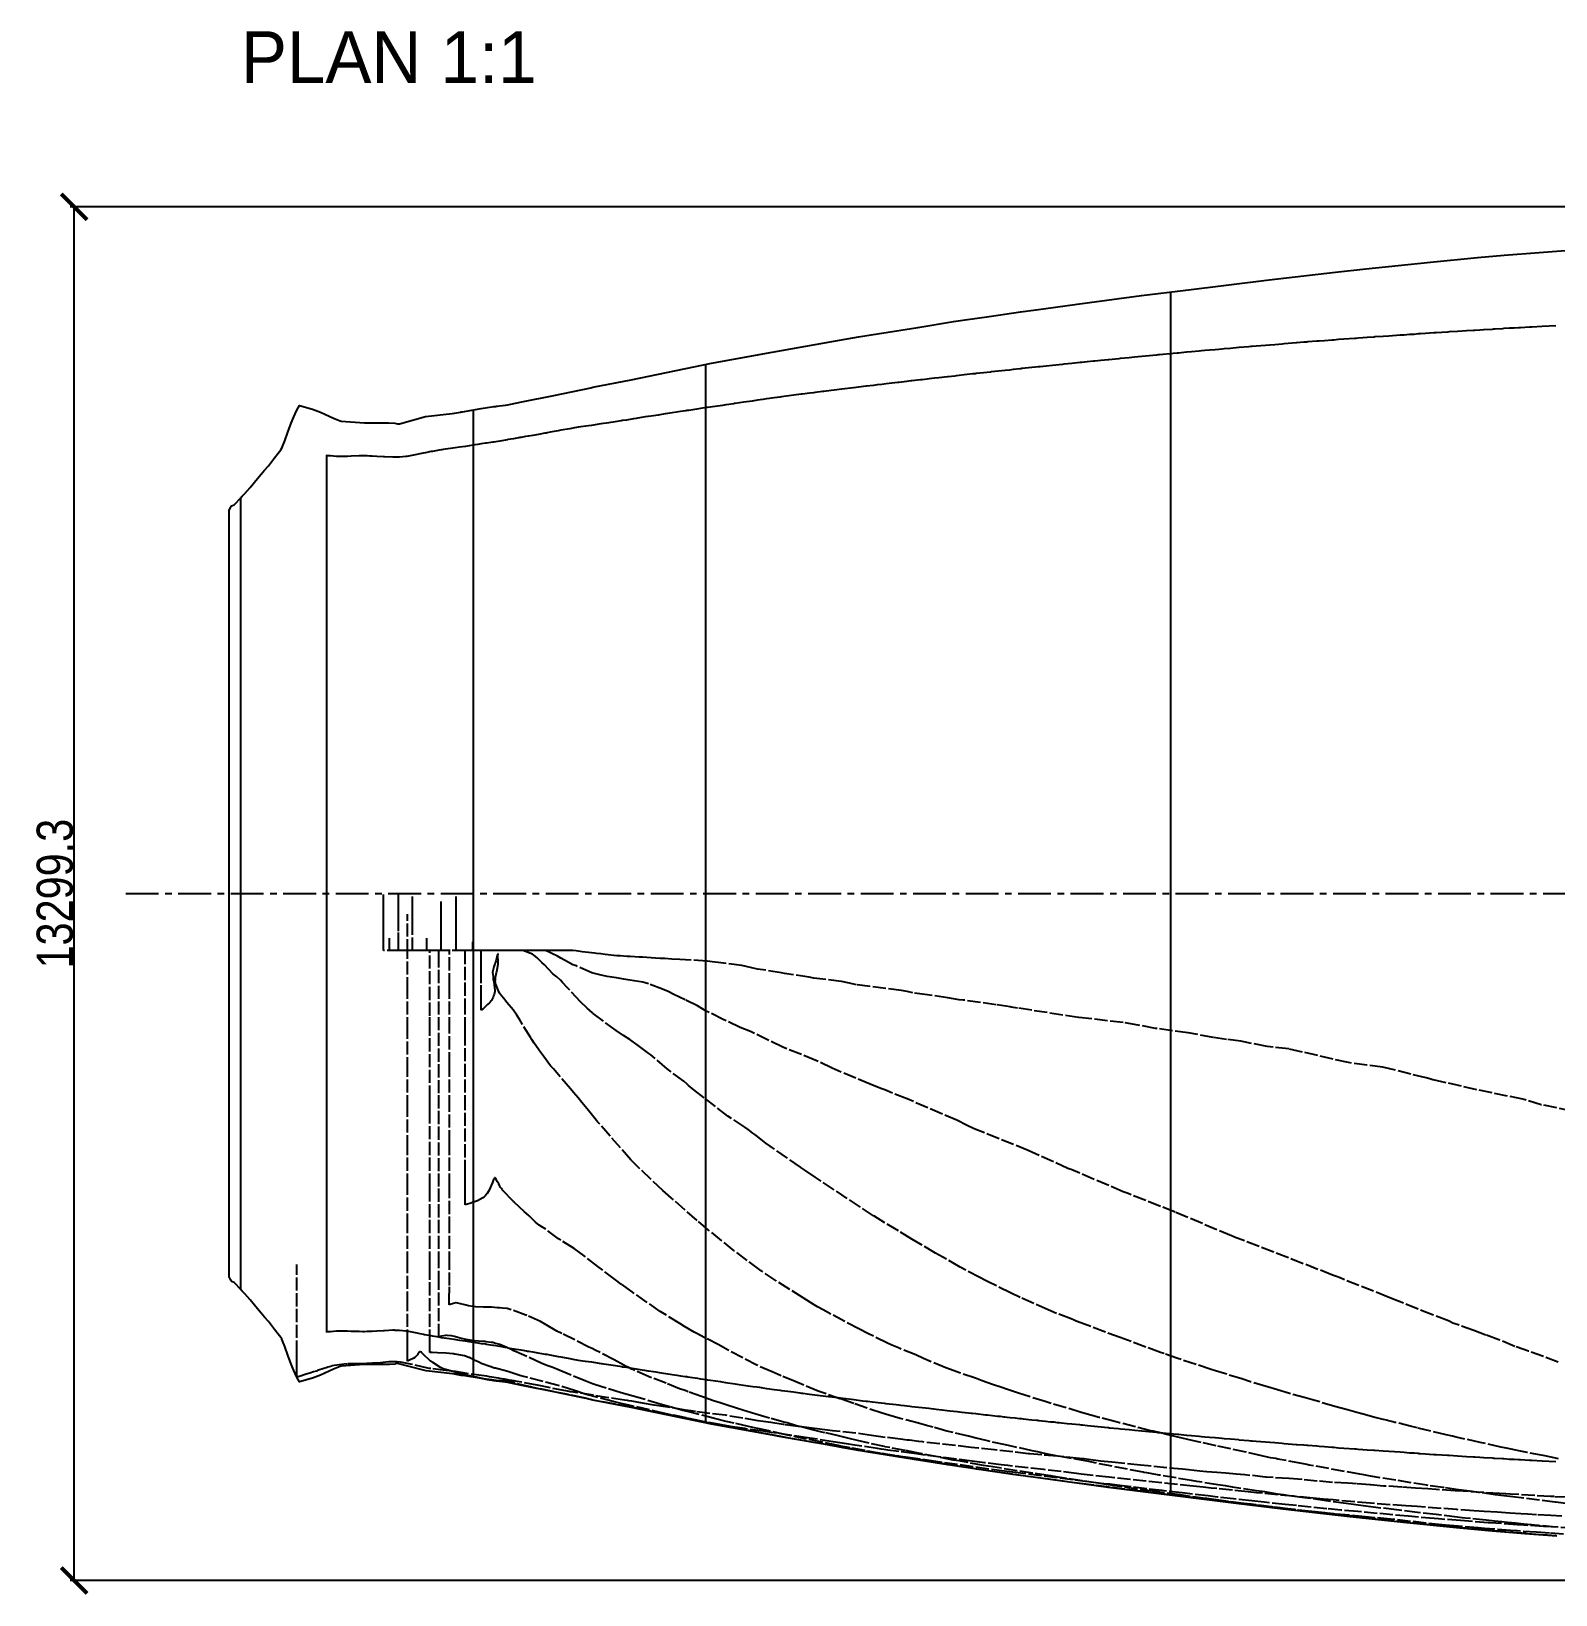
# Model space of a CAD drawing. Header units: millimetres. Extents: x -20 to 697, y -482 to 154.
# Drawn here: x -20.3 to 127.2, y -327.9 to -176.5 of the extents above; entities that cross this region are included whole.
import ezdxf

# ---------------------------------------------------------------- set-up
doc = ezdxf.new("R2010")
doc.units = ezdxf.units.MM
doc.linetypes.add('CENTER', pattern=[5.08, 3.175, -0.635, 0.635, -0.635])
doc.linetypes.add('DASHED', pattern=[1.524, 1.27, -0.254])
for name, color, linetype in [('CENTER', 1, 'CENTER'), ('DIM', 2, 'CONTINUOUS'), ('INNER', 8, 'CONTINUOUS'), ('OUTLINE', 7, 'CONTINUOUS'), ('STATIONS', 3, 'CONTINUOUS'), ('TEXT', 2, 'CONTINUOUS'), ('WATERLINES', 5, 'DASHED')]:
    doc.layers.add(name, color=color, linetype=linetype)
doc.styles.add('OpenSansCondensed-Light', font='OpenSansCondensed-Light.ttf')
doc.dimstyles.new('EZDXF', dxfattribs={"dimtxt": 3.5, "dimasz": 2.5, "dimexe": 0.375, "dimexo": 1, "dimgap": 0.1, "dimtad": 1, "dimdec": 1, "dimlfac": 100, "dimzin": 12, "dimdsep": 46, "dimtxsty": 'OpenSansCondensed-Light', "dimblk": 'ARCHTICK', "dimcen": 2.5, "dimazin": 3, "dimtfac": 0.5, "dimtmove": 2, "dimatfit": 3})

# ---------------------------------------------------------------- blocks, each defined once
blk = doc.blocks.new('_ARCHTICK')
at = {"color": 0, "linetype": 'BYBLOCK', "const_width": 0.15}
blk.add_lwpolyline([(-0.5, -0.5), (0.5, 0.5)], dxfattribs=at)

msp = doc.modelspace()

# ---------------------------------------------------------------- linework, layer by layer
at = {"layer": 'CENTER'}
msp.add_lwpolyline([(-11.1369, -260), (464.7213, -260)], dxfattribs=at)
at = {"layer": 'INNER'}
msp.add_lwpolyline([(127.2515, -205.0134), (125.9409, -205.0828), (125.9397, -205.0829), (125.9388, -205.0829), (124.9471, -205.1424), (124.7013, -205.1583), (123.8241, -205.2041), (123.7565, -205.2081), (123.6549, -205.2131), (123.2205, -205.2366), (123.0348, -205.2478), (122.7749, -205.2624), (122.2184, -205.2958), (122.0971, -205.3023), (121.3406, -205.3475), (121.2182, -205.3554), (121.0933, -205.3629), (120.2953, -205.4095), (120.2488, -205.4122), (119.8908, -205.4336), (119.4125, -205.4632), (119.294, -205.4706), (118.5994, -205.5185), (117.751, -205.566), (117.7289, -205.5674), (116.9321, -205.6177), (116.8197, -205.6248), (116.8138, -205.6252), (116.7649, -205.6284), (115.6669, -205.7), (115.563, -205.7068), (115.4576, -205.7133), (115.0366, -205.7452), (114.6481, -205.771), (114.144, -205.8001), (113.9903, -205.8104), (113.9489, -205.8132), (113.5383, -205.8468), (113.0941, -205.8756), (112.5725, -205.9116), (112.1951, -205.9407), (111.0926, -206.0121), (110.5458, -206.0494), (109.7272, -206.1038), (109.6823, -206.107), (109.6461, -206.1096), (108.9948, -206.1602), (108.5674, -206.1917), (108.121, -206.2202), (107.941, -206.2338), (107.8004, -206.2442), (106.7287, -206.3255), (106.2368, -206.3587), (106.2297, -206.3592), (106.2239, -206.3596), (105.7842, -206.3952), (105.5992, -206.4096), (104.865, -206.4659), (104.3582, -206.5022), (104.1125, -206.5212), (103.243, -206.5883), (103.1632, -206.5943), (102.864, -206.6195), (102.2025, -206.6702), (102.1292, -206.6763), (100.9659, -206.7702), (100.7779, -206.7854), (100.066, -206.8479), (99.5742, -206.8839), (99.1554, -206.9198), (98.2687, -206.9936), (97.8651, -207.0257), (97.742, -207.0368), (97.5618, -207.0509), (96.6001, -207.1323), (96.591, -207.1331), (96.5692, -207.1349), (95.7601, -207.2085), (95.1499, -207.2582), (94.9431, -207.2771), (94.6481, -207.3025), (94.2771, -207.3367), (93.7311, -207.3835), (93.3011, -207.4235), (92.9497, -207.453), (92.745, -207.4718), (92.0013, -207.5413), (91.5302, -207.5808), (91.5246, -207.5813), (90.7331, -207.6547), (90.6128, -207.666), (90.2235, -207.7082), (88.9051, -207.825), (88.755, -207.8402), (88.6248, -207.8519), (87.8925, -207.9259), (86.4769, -208.0585), (85.9628, -208.1099), (85.0999, -208.1926), (84.96, -208.2057), (84.0015, -208.2998), (83.9666, -208.3034), (83.9422, -208.3058), (83.2368, -208.3803), (82.6542, -208.4351), (82.5798, -208.4432), (82.5199, -208.4486), (81.916, -208.5137), (81.3945, -208.5628), (81.3164, -208.5718), (81.2218, -208.5808), (80.4194, -208.6683), (79.6397, -208.7431), (79.514, -208.756), (78.544, -208.8566), (78.5391, -208.8572), (78.534, -208.8577), (77.9191, -208.9257), (77.3647, -208.9818), (77.1448, -209.0056), (76.9045, -209.0296), (76.5614, -209.0672), (75.583, -209.17), (75.5117, -209.1779), (75.4255, -209.187), (74.7243, -209.2661), (74.3893, -209.3028), (73.9741, -209.3468), (73.6474, -209.382), (72.6066, -209.4915), (72.5718, -209.4954), (72.54, -209.4989), (71.8746, -209.5751), (71.1742, -209.6492), (71.0998, -209.6573), (70.8426, -209.6852), (70.2771, -209.7486), (70.0049, -209.7787), (69.5076, -209.8359), (69.2352, -209.8641), (69.082, -209.8817), (68.436, -209.9536), (68.371, -209.9613), (67.5429, -210.0576), (67.1286, -210.105), (66.6154, -210.1613), (66.4264, -210.182), (65.9224, -210.2386), (65.7853, -210.255), (64.9204, -210.3535), (64.8867, -210.3577), (64.8409, -210.3627), (64.4545, -210.4091), (63.687, -210.4962), (63.6391, -210.5021), (63.5826, -210.5085), (63.0051, -210.5782), (62.4458, -210.645), (62.0398, -210.6945), (61.5837, -210.7446), (61.2163, -210.7895), (60.5452, -210.866), (60.503, -210.8712), (59.2884, -211.021), (58.1499, -211.1576), (57.4079, -211.2525), (57.123, -211.284), (56.425, -211.37), (56.2826, -211.3888), (55.5853, -211.4763), (55.4025, -211.4997), (55.0662, -211.5445), (54.3138, -211.6397), (54.2646, -211.6462), (54.2122, -211.6529), (53.4971, -211.7496), (52.5335, -211.8767), (52.3205, -211.906), (52.1731, -211.9262), (51.359, -212.0386), (51.1584, -212.0675), (50.8725, -212.1062), (50.5116, -212.1586), (49.9904, -212.2306), (49.4831, -212.3044), (48.6828, -212.4199), (47.8295, -212.5421), (47.7493, -212.5541), (47.694, -212.5621), (47.2277, -212.6328), (46.9276, -212.6768), (46.6142, -212.7213), (46.3699, -212.7581), (45.1724, -212.9351), (45.1444, -212.9393), (45.1091, -212.9447), (44.4801, -213.0401), (44.1415, -213.0917), (43.3598, -213.206), (43.2155, -213.2276), (43.1628, -213.2353), (43.0736, -213.2481), (42.5447, -213.3285), (42.1582, -213.3877), (41.7463, -213.4507), (41.0862, -213.5482), (41.0544, -213.5528), (40.3902, -213.6571), (39.925, -213.7273), (39.4339, -213.8026), (39.3885, -213.81), (39.1393, -213.8483), (38.4248, -213.9612), (38.25, -213.9901), (38.0087, -214.0294), (37.3077, -214.1416), (36.9569, -214.1945), (36.91, -214.202), (36.7998, -214.2193), (36.237, -214.3087), (36.0376, -214.3402), (35.3793, -214.4398), (35.0928, -214.4854), (34.8388, -214.5241), (33.9371, -214.6576), (33.6352, -214.7036), (32.6495, -214.8429), (32.4782, -214.8689), (32.275, -214.9054), (31.8224, -214.9853), (30.9587, -215.1397), (30.6946, -215.1922), (29.9317, -215.3346), (29.6268, -215.3932), (29.5387, -215.4088), (29.4306, -215.4273), (28.8047, -215.5382), (28.2544, -215.6314), (27.837, -215.701), (27.7987, -215.7073), (27.5472, -215.7512), (27.1096, -215.8242), (27.0277, -215.8382), (27.0028, -215.8425), (26.9137, -215.8574), (26.8548, -215.8671), (26.3729, -215.9514), (25.8545, -216.0395), (25.8318, -216.0436), (25.8176, -216.046), (25.055, -216.179), (24.471, -216.2732), (24.391, -216.2867), (24.1958, -216.3163), (23.7701, -216.3828), (23.6644, -216.3985), (23.2572, -216.4594), (22.9279, -216.509), (22.6437, -216.5525), (22.4965, -216.5758), (22.0955, -216.6365), (21.7225, -216.6959), (21.1542, -216.7806), (20.7394, -216.843), (19.5703, -217.0109), (19.4574, -217.0279), (19.3765, -217.0405), (19.1659, -217.0733), (19.024, -217.0966), (18.5564, -217.1757), (18.3985, -217.2048), (17.858, -217.3116), (17.821, -217.3189), (17.6571, -217.3515), (17.3309, -217.425), (17.028, -217.487), (16.0457, -217.6621), (15.9957, -217.6727), (15.9605, -217.6777), (15.3518, -217.7386), (14.9117, -217.7495), (14.8207, -217.7527), (14.6927, -217.7532), (13.9077, -217.7144), (13.8498, -217.7135), (13.7918, -217.7099), (13.1679, -217.6652), (12.7179, -217.6344), (12.6782, -217.6304), (12.4939, -217.6266), (12.2163, -217.6239), (11.9623, -217.6224), (11.8042, -217.6167), (11.4603, -217.6233), (10.6736, -217.6554), (10.3292, -217.6734), (10.0682, -217.6855), (9.7108, -217.6838), (9.5909, -217.6792), (9.2687, -217.6737), (8.6814, -217.6142), (8.4622, -217.5978), (8.4622, -217.5978), (8.2865, -217.5793), (8.2861, -217.5863), (8.2853, -217.9022), (8.2853, -301.7334), (8.2853, -302.0978), (8.2861, -302.4137), (8.2865, -302.4207), (8.4621, -302.4022), (8.6808, -302.3858), (9.2683, -302.3263), (9.5897, -302.3208), (9.7098, -302.3162), (10.0668, -302.3145), (10.3283, -302.3266), (10.6726, -302.3446), (11.4582, -302.3766), (11.8034, -302.3833), (11.9618, -302.3776), (12.2164, -302.3761), (12.4934, -302.3734), (12.6774, -302.3696), (12.7177, -302.3655), (13.1731, -302.3345), (13.7919, -302.2901), (13.8496, -302.2865), (13.9071, -302.2856), (14.6925, -302.2468), (14.8204, -302.2473), (14.9114, -302.2505), (15.3505, -302.2613), (15.9539, -302.3215), (15.9927, -302.327), (16.0485, -302.3387), (17.0167, -302.5107), (17.315, -302.5715), (17.6606, -302.6492), (17.7826, -302.6734), (17.809, -302.6786), (18.3757, -302.791), (18.5239, -302.8185), (18.9597, -302.8927), (19.1278, -302.9206), (19.3814, -302.9604), (19.4, -302.9633), (20.2034, -303.0741), (20.6153, -303.14), (21.1674, -303.2213), (21.7019, -303.301), (22.056, -303.3574), (22.4828, -303.422), (22.9348, -303.4921), (23.2443, -303.5387), (23.6683, -303.6021), (23.767, -303.6168), (24.1423, -303.6754), (24.3847, -303.7121), (24.488, -303.7295), (25.0475, -303.8194), (25.5605, -303.9078), (25.821, -303.9546), (25.8325, -303.9565), (25.8506, -303.9598), (26.639, -304.0912), (26.9074, -304.1404), (27.0991, -304.1733), (27.6436, -304.266), (27.7364, -304.2815), (27.8513, -304.3017), (28.2547, -304.3685), (28.753, -304.4528), (29.4546, -304.5769), (29.5359, -304.5908), (29.6069, -304.6033), (29.8843, -304.6566), (30.704, -304.8098), (30.9521, -304.8591), (31.8292, -305.016), (32.291, -305.0975), (32.4828, -305.132), (32.6313, -305.1568), (33.3104, -305.2571), (33.3317, -305.26), (33.3567, -305.2637), (33.9364, -305.3423), (34.8596, -305.4791), (35.0851, -305.5135), (35.3386, -305.554), (36.0373, -305.6597), (36.2475, -305.693), (36.8672, -305.7915), (36.9249, -305.8006), (36.9488, -305.8044), (37.3132, -305.8593), (38.0339, -305.9747), (38.2498, -306.0099), (38.4043, -306.0356), (39.0569, -306.1387), (39.398, -306.1913), (39.4596, -306.2012), (39.9248, -306.2727), (40.1525, -306.3043), (40.486, -306.3543), (41.1324, -306.4504), (41.742, -306.5486), (42.1754, -306.6149), (42.5321, -306.6696), (43.0068, -306.7419), (43.1544, -306.7633), (43.243, -306.7761), (43.4927, -306.8136), (44.1857, -306.9151), (44.4837, -306.9605), (45.0761, -307.0506), (45.1669, -307.0638), (45.4372, -307.1041), (46.4018, -307.247), (46.5482, -307.269), (46.9096, -307.3205), (47.8482, -307.4577), (48.2301, -307.512), (48.6452, -307.5748), (49.5469, -307.7051), (49.9428, -307.7628), (50.1944, -307.7961), (50.4988, -307.8389), (50.9156, -307.8999), (51.1612, -307.9331), (51.3516, -307.9606), (52.154, -308.071), (52.3319, -308.0954), (52.6288, -308.1361), (53.4904, -308.2496), (54.0977, -308.3317), (54.2684, -308.354), (54.3793, -308.3687), (55.0435, -308.4526), (55.2954, -308.4861), (55.54, -308.5163), (56.8784, -308.6801), (57.4697, -308.7469), (57.7878, -308.7933), (58.48, -308.8846), (58.5554, -308.8942), (59.0909, -308.9574), (59.3166, -308.9817), (60.2026, -309.0915), (60.4911, -309.1256), (60.63, -309.1432), (61.136, -309.2004), (61.6647, -309.2645), (62.2537, -309.3356), (62.4291, -309.3558), (63.4308, -309.4719), (63.6684, -309.5002), (63.8632, -309.5238), (64.2095, -309.562), (64.7269, -309.6234), (64.9173, -309.6446), (65.2701, -309.6781), (66.5712, -309.8268), (67.303, -309.9123), (67.8304, -309.9784), (67.8711, -309.983), (68.3427, -310.0341), (68.5962, -310.0631), (68.9584, -310.1008), (69.3357, -310.1419), (69.772, -310.1937), (70.0883, -310.2294), (70.4301, -310.2688), (70.66, -310.2932), (70.7703, -310.3063), (71.1252, -310.3444), (72.0742, -310.4497), (72.159, -310.4588), (72.2641, -310.4708), (73.2281, -310.5759), (73.2884, -310.5825), (73.4739, -310.603), (73.83, -310.6406), (73.9283, -310.6518), (74.1636, -310.6757), (74.4477, -310.7069), (74.9253, -310.7578), (75.3542, -310.8049), (75.5485, -310.8254), (75.7098, -310.8431), (76.5565, -310.9319), (76.9965, -310.9803), (77.1191, -310.9925), (77.2315, -311.0047), (77.8842, -311.0704), (78.368, -311.1234), (78.6679, -311.155), (78.9921, -311.1898), (79.1944, -311.2091), (79.4231, -311.2344), (79.9508, -311.2873), (80.4079, -311.3301), (81.1605, -311.4124), (81.3151, -311.4272), (81.4423, -311.4418), (81.9204, -311.4865), (82.5867, -311.5586), (82.5925, -311.5591), (82.5996, -311.5599), (83.2404, -311.6198), (83.9066, -311.6904), (83.9692, -311.6964), (84.0584, -311.7057), (84.9459, -311.7927), (85.1128, -311.8084), (85.9517, -311.8888), (86.5051, -311.944), (87.8839, -312.0732), (88.6072, -312.1463), (88.7516, -312.1594), (88.9151, -312.1759), (90.2235, -312.2918), (90.6128, -312.334), (90.7331, -312.3453), (91.5246, -312.4187), (91.5302, -312.4192), (92.0013, -312.4587), (92.745, -312.5282), (92.9497, -312.547), (93.3011, -312.5765), (93.7311, -312.6165), (94.2771, -312.6633), (94.6481, -312.6975), (94.9431, -312.7229), (95.1499, -312.7418), (95.7601, -312.7915), (96.5692, -312.8651), (96.591, -312.8669), (96.6001, -312.8677), (97.5618, -312.9491), (97.742, -312.9632), (97.8651, -312.9743), (98.2687, -313.0064), (99.1554, -313.0802), (99.5742, -313.1161), (100.066, -313.1521), (100.7779, -313.2146), (100.9659, -313.2298), (102.1292, -313.3237), (102.2025, -313.3298), (102.864, -313.3805), (103.1632, -313.4057), (103.243, -313.4117), (104.1125, -313.4788), (104.3582, -313.4978), (104.865, -313.5341), (105.5992, -313.5904), (105.7842, -313.6048), (106.2239, -313.6404), (106.2297, -313.6408), (106.2368, -313.6413), (106.7287, -313.6745), (107.8004, -313.7558), (107.941, -313.7662), (108.121, -313.7798), (108.5674, -313.8083), (108.9948, -313.8398), (109.6461, -313.8904), (109.6823, -313.893), (109.7272, -313.8962), (110.5458, -313.9506), (111.0926, -313.9879), (112.1951, -314.0593), (112.5725, -314.0884), (113.0941, -314.1244), (113.5383, -314.1532), (113.9489, -314.1868), (113.9903, -314.1896), (114.144, -314.1999), (114.6481, -314.229), (115.0366, -314.2548), (115.4576, -314.2867), (115.563, -314.2932), (115.6669, -314.3), (116.7649, -314.3716), (116.8138, -314.3748), (116.8197, -314.3752), (116.9321, -314.3823), (117.7289, -314.4326), (117.751, -314.434), (118.5994, -314.4815), (119.294, -314.5294), (119.4125, -314.5368), (119.8908, -314.5664), (120.2488, -314.5878), (120.2953, -314.5905), (121.0933, -314.6371), (121.2182, -314.6446), (121.3406, -314.6525), (122.0971, -314.6977), (122.2184, -314.7042), (122.7749, -314.7376), (123.0348, -314.7522), (123.2205, -314.7634), (123.6549, -314.7869), (123.7565, -314.7919), (123.8241, -314.7959), (124.7013, -314.8417), (124.9471, -314.8576), (125.9388, -314.9171), (125.9397, -314.9171), (125.9409, -314.9172), (127.2515, -314.9866)], dxfattribs=at)
at = {"layer": 'OUTLINE'}
msp.add_lwpolyline([(127.352, -322.2053), (124.262, -321.9692), (120.7401, -321.6769), (117.9574, -321.4277), (112.5166, -320.8946), (107.0243, -320.3138), (107.0242, -320.3138), (100.8239, -319.5901), (96.3233, -319.0491), (92.1952, -318.5352), (92.1952, -318.5352), (89.0998, -318.1534), (83.9478, -317.4813), (80.6638, -317.0347), (80.6638, -317.0346), (76.1846, -316.4339), (74.692, -316.2242), (69.524, -315.4764), (68.4328, -315.3093), (68.4327, -315.3093), (65.17, -314.7703), (65.1699, -314.7703), (60.7472, -314.0768), (60.7471, -314.0768), (59.7798, -313.9145), (58.2906, -313.6517), (56.9637, -313.4107), (56.9636, -313.4107), (53.4015, -312.7827), (52.1086, -312.5523), (52.1085, -312.5523), (51.454, -312.4364), (49.4712, -312.0844), (45.5306, -311.3503), (45.5305, -311.3503), (37.7833, -309.7495), (37.7832, -309.7495), (34.0681, -309.0265), (34.0679, -309.0264), (33.8575, -308.9755), (33.8572, -308.9754), (30.3024, -308.2304), (30.3023, -308.2304), (27.1761, -307.6207), (27.1759, -307.6207), (26.114, -307.3813), (26.1136, -307.3812), (25.9539, -307.3521), (25.9538, -307.3521), (25.8503, -307.3347), (25.8502, -307.3347), (25.6119, -307.2986), (25.6117, -307.2986), (25.3202, -307.2598), (25.3201, -307.2598), (25.037, -307.2252), (25.0369, -307.2252), (24.8232, -307.1997), (24.7163, -307.1868), (24.6629, -307.1803), (24.6274, -307.176), (24.5853, -307.1708), (24.5369, -307.1647), (24.4644, -307.1554), (24.4643, -307.1554), (23.8551, -307.0648), (23.855, -307.0648), (23.2507, -306.9577), (23.2506, -306.9577), (21.4712, -306.6594), (21.4709, -306.6594), (21.3349, -306.6409), (21.3348, -306.6409), (20.6773, -306.5346), (20.6769, -306.5345), (20.4743, -306.4808), (20.4736, -306.4807), (20.4728, -306.4806), (17.9167, -306.2075), (17.9165, -306.2075), (17.9163, -306.2075), (16.149, -305.7354), (16.1488, -305.7354), (15.1693, -305.5031), (15.1683, -305.5029), (15.1673, -305.5029), (15.1663, -305.5029), (15.1653, -305.503), (14.9631, -305.5395), (14.9626, -305.5396), (14.378, -305.5897), (14.3776, -305.5897), (13.6375, -305.5951), (13.6375, -305.5951), (13.1909, -305.5934), (13.1908, -305.5934), (12.7261, -305.5988), (12.7259, -305.5988), (11.9432, -305.5849), (11.9423, -305.585), (9.705, -305.7542), (9.704, -305.7543), (9.703, -305.7545), (9.622, -305.7777), (9.6211, -305.778), (8.9707, -306.0318), (8.97, -306.0321), (7.7184, -306.6216), (7.7181, -306.6218), (6.9271, -306.9192), (6.9266, -306.9194), (5.6798, -307.2541), (5.6796, -307.2541), (5.6794, -307.2539), (5.5418, -307.0318), (5.5417, -307.0315), (5.3916, -306.7514), (5.3915, -306.7511), (5.1152, -306.1648), (5.1151, -306.1646), (4.8612, -305.541), (4.8611, -305.5408), (4.5572, -304.6834), (4.2608, -303.8364), (4.2606, -303.8359), (4.0405, -303.2969), (4.0401, -303.2961), (3.9493, -303.1194), (3.949, -303.1188), (3.8597, -302.9709), (3.8592, -302.9702), (3.6242, -302.6463), (3.6238, -302.6458), (3.2603, -302.2033), (3.2601, -302.2031), (2.9672, -301.8039), (2.9671, -301.8038), (2.6705, -301.4107), (2.6701, -301.4101), (2.3008, -300.9899), (2.3008, -300.9898), (1.9585, -300.6097), (1.9584, -300.6096), (1.6146, -300.2023), (1.6145, -300.2022), (0.9068, -299.3182), (0.9065, -299.3178), (0.6512, -299.0279), (0.6509, -299.0276), (0.3685, -298.7363), (0.3685, -298.7362), (0.1379, -298.5), (0.1378, -298.4999), (-0.0719, -298.2685), (-0.5457, -297.7413), (-0.5462, -297.7407), (-0.637, -297.6539), (-0.6376, -297.6533), (-0.6384, -297.6527), (-0.6391, -297.6523), (-0.64, -297.6519), (-0.6408, -297.6516), (-0.8212, -297.5935), (-0.8214, -297.5934), (-0.8216, -297.5932), (-0.905, -297.5335), (-0.9053, -297.5333), (-0.9054, -297.5331), (-0.9859, -297.4197), (-0.986, -297.4195), (-0.9861, -297.4193), (-1.1368, -297.116), (-1.1369, -297.1158), (-1.1369, -297.1158), (-1.1369, -297.1156), (-1.1369, -222.8844), (-1.1369, -222.8842), (-1.1368, -222.884), (-0.9861, -222.5807), (-0.986, -222.5805), (-0.9859, -222.5803), (-0.9054, -222.4669), (-0.9053, -222.4667), (-0.905, -222.4665), (-0.8216, -222.4068), (-0.8214, -222.4066), (-0.8212, -222.4065), (-0.6408, -222.3484), (-0.64, -222.3481), (-0.6391, -222.3477), (-0.6384, -222.3473), (-0.6376, -222.3467), (-0.637, -222.3461), (-0.5462, -222.2593), (-0.5457, -222.2587), (-0.0719, -221.7316), (0.1378, -221.5001), (0.1379, -221.5), (0.3685, -221.2638), (0.3685, -221.2637), (0.6509, -220.9724), (0.6512, -220.9721), (0.9066, -220.6821), (0.9069, -220.6818), (1.6145, -219.7978), (1.6146, -219.7977), (1.9584, -219.3904), (1.9585, -219.3903), (2.3008, -219.0102), (2.3008, -219.0101), (2.6701, -218.5898), (2.6706, -218.5893), (2.9672, -218.1962), (2.9673, -218.196), (3.2602, -217.7968), (3.2603, -217.7966), (3.6238, -217.3542), (3.6242, -217.3537), (3.8592, -217.0298), (3.8597, -217.0291), (3.949, -216.8812), (3.9493, -216.8806), (4.0401, -216.7039), (4.0405, -216.7031), (4.2606, -216.1641), (4.2608, -216.1636), (4.5572, -215.3167), (4.8611, -214.4592), (4.8612, -214.459), (5.1151, -213.8354), (5.1152, -213.8352), (5.3915, -213.2489), (5.3916, -213.2486), (5.5417, -212.9685), (5.5418, -212.9682), (5.6794, -212.7461), (5.6796, -212.7459), (5.6798, -212.7459), (6.9266, -213.0806), (6.9271, -213.0808), (7.7181, -213.3782), (7.7185, -213.3784), (8.9719, -213.9687), (8.9725, -213.969), (9.6222, -214.2224), (9.6231, -214.2227), (9.6954, -214.2435), (9.6964, -214.2437), (9.6974, -214.2438), (11.9482, -214.4148), (11.9492, -214.4148), (12.6285, -214.3997), (12.6287, -214.3997), (13.0954, -214.4061), (13.0956, -214.4061), (13.5449, -214.4057), (14.2985, -214.4075), (14.2988, -214.4075), (14.901, -214.4526), (14.9014, -214.4526), (15.1732, -214.4989), (15.1739, -214.499), (15.1747, -214.4991), (15.3607, -214.5023), (15.3617, -214.5023), (15.3627, -214.5022), (15.3636, -214.502), (17.8582, -213.8009), (17.8584, -213.8008), (17.8586, -213.8008), (20.46, -213.5221), (20.4608, -213.522), (20.4616, -213.5219), (20.6602, -213.4688), (20.6606, -213.4687), (21.2508, -213.3709), (21.2509, -213.3708), (21.3232, -213.3605), (21.4591, -213.342), (21.4594, -213.342), (23.2506, -213.0423), (23.2507, -213.0423), (23.855, -212.9352), (23.8551, -212.9352), (24.4643, -212.8446), (24.4644, -212.8446), (24.5369, -212.8353), (24.5853, -212.8292), (24.6274, -212.824), (24.6629, -212.8197), (24.7163, -212.8132), (24.8232, -212.8003), (25.0369, -212.7748), (25.037, -212.7748), (25.3201, -212.7402), (25.3202, -212.7402), (25.6117, -212.7014), (25.6119, -212.7014), (25.8502, -212.6653), (25.8503, -212.6653), (25.9538, -212.6479), (25.9539, -212.6479), (26.1136, -212.6188), (26.114, -212.6187), (27.1759, -212.3793), (27.1761, -212.3793), (30.3022, -211.7696), (30.3024, -211.7696), (33.8573, -211.0245), (33.8576, -211.0245), (34.0679, -210.9736), (34.0681, -210.9735), (37.7832, -210.2505), (37.7833, -210.2505), (45.5304, -208.6497), (45.5306, -208.6497), (51.4234, -207.5873), (57.3952, -206.5212), (57.3952, -206.5212), (59.7819, -206.0835), (59.782, -206.0835), (61.0069, -205.8871), (65.517, -205.19), (65.5172, -205.19), (68.954, -204.6176), (68.9541, -204.6176), (70.1032, -204.4396), (72.4026, -204.1055), (75.4447, -203.6695), (76.966, -203.4591), (80.9271, -202.9341), (80.9272, -202.9341), (84.9911, -202.38), (87.1452, -202.102), (91.4611, -201.5588), (99.5213, -200.5594), (105.9193, -199.8168), (108.8654, -199.4931), (115.1337, -198.8437), (119.6904, -198.4168), (122.2615, -198.1953), (129.0367, -197.6721)], dxfattribs=at)
at = {"layer": 'STATIONS'}
for points in [[(90, -318.2644), (90, -201.7427)], [(45, -311.2407), (45, -208.7593)], [(22.5, -306.8319), (22.5, -213.1679)], [(0, -298.3478), (0, -221.6522)]]:
    msp.add_lwpolyline(points, dxfattribs=at)
at = {"layer": 'WATERLINES'}
for points in [[(129.02, -321.4223), (126.8199, -321.3117), (126.073, -321.265), (123.7834, -321.1183), (123.5324, -321.1018), (120.9116, -320.9228), (120.7077, -320.9087), (118.0351, -320.7073), (115.917, -320.5441), (115.4895, -320.5087), (113.0009, -320.2775), (108.0799, -319.8259), (106.4949, -319.6993), (105.1023, -319.5589), (102.1432, -319.2546), (101.0564, -319.1408), (99.0226, -318.921), (97.8418, -318.791), (96.0776, -318.5956), (94.5171, -318.4193), (93.6082, -318.3153), (91.3522, -318.0542), (91.1017, -318.0209), (89.1735, -317.7978), (85.2766, -317.3208), (84.0925, -317.1825), (83.5248, -317.1272), (74.6826, -316.0251), (73.8907, -315.9271), (67.25, -314.9768), (64.5741, -314.5935), (63.3221, -314.4222), (60.036, -313.8938), (58.3982, -313.6277), (57.0714, -313.4196), (56.6314, -313.3492), (55.2517, -313.1089), (53.378, -312.7746), (52.2586, -312.57), (51.7275, -312.4753), (50.841, -312.2986), (49.14, -311.9883), (46.313, -311.4495), (44.5908, -311.0899), (41.0418, -310.3221), (37.5478, -309.5274), (36.8144, -309.3536), (36.4313, -309.2654), (36.0384, -309.1622), (33.4025, -308.4994), (32.2767, -308.1058), (30.7136, -307.6218), (27.6405, -306.8202), (27.2216, -306.7188), (27.0006, -306.6632), (25.8293, -306.2714), (24.6426, -305.9491), (24.5553, -305.9321), (24.3403, -305.8638), (24.217, -305.8262), (24.2119, -305.824), (24.2043, -305.8206), (23.267, -305.4886), (23.2296, -305.4726), (23.162, -305.4421), (23.0305, -305.376), (22.6668, -305.2055), (22.5679, -305.1495), (22.411, -305.0647), (22.0968, -304.9154), (22.0763, -304.9075), (21.6461, -304.7639), (20.7301, -304.5904), (20.6269, -304.5715), (20.6098, -304.5699), (20.5035, -304.56), (19.8533, -304.4982), (19.0202, -304.447), (18.499, -304.4172), (18.2938, -304.4133), (18.2935, -303.8231), (18.2894, -303.4738), (18.2894, -296.8558), (18.2894, -295.9131), (18.2894, -289.2952), (18.2894, -288.3525), (18.2894, -281.7345), (18.2894, -280.7918), (18.2894, -279.8491), (18.2894, -273.2312), (18.2921, -271.8209), (18.2872, -265.5), (18.0464, -265.5), (17.9254, -265.5), (17.7974, -265.5), (17.6709, -265.5), (17.5128, -265.5), (17.3123, -265.5), (17.0796, -265.5), (16.7647, -265.5), (16.2693, -265.5), (15.4131, -265.5), (13.7901, -265.5), (13.7896, -265.466), (13.7896, -265.3981), (13.8141, -264.8774), (13.8141, -264.6456), (13.8141, -264.4623), (13.8141, -264.2305), (13.8141, -264.0472), (13.8141, -263.8154), (13.8141, -263.6321), (13.8141, -263.4003), (13.8141, -263.217), (13.8141, -262.9852), (13.8141, -262.8019), (13.8141, -262.5701), (13.8141, -262.3868), (13.8141, -262.155), (13.8141, -261.9717), (13.8141, -261.7884), (13.8141, -261.5566), (13.8141, -261.3248), (13.8141, -261.1415), (13.8141, -260.9097), (13.8141, -260.7264), (13.8141, -260.4946), (13.8141, -260.3113), (13.8141, -260.0795)], [(127.2511, -322.1908), (124.5092, -321.9709), (124.3543, -321.9585), (124.1319, -321.9402), (123.9519, -321.925), (121.2463, -321.6904), (120.8524, -321.6562), (120.366, -321.6124), (118.5493, -321.4428), (118.1889, -321.4095), (117.5419, -321.3481), (114.6317, -321.0569), (111.3916, -320.7191), (109.4315, -320.4919), (103.6237, -319.8178), (101.9567, -319.6346), (101.3244, -319.5588), (99.7551, -319.3676), (97.7819, -319.1223), (97.0539, -319.0309), (94.8628, -318.7536), (93.9193, -318.6328), (93.4832, -318.5727), (93.393, -318.5603), (90.8984, -318.2168), (89.3438, -318.003), (89.1392, -317.974), (88.565, -317.892), (88.2877, -317.8558), (84.3426, -317.2976), (82.9201, -317.0802), (79.0916, -316.508), (78.3861, -316.3823), (78.1359, -316.333), (72.3493, -315.4406), (72.2723, -315.4269), (71.8689, -315.3586), (69.5073, -314.926), (68.9424, -314.838), (65.5863, -314.1739), (64.2929, -313.9171), (62.3132, -313.5473), (62.2831, -313.5415), (59.6637, -312.9383), (58.8565, -312.7547), (57.8461, -312.4963), (56.5002, -312.1942), (56.2382, -312.1269), (55.1755, -311.8795), (54.4784, -311.6786), (53.6814, -311.4831), (52.871, -311.2476), (52.5494, -311.1704), (51.1549, -310.7743), (50.6916, -310.6518), (49.7268, -310.3629), (48.6675, -310.0305), (47.8784, -309.7818), (47.1439, -309.5431), (46.3964, -309.2946), (45.7444, -309.0918), (44.5636, -308.6846), (43.2742, -308.222), (42.9934, -308.1139), (42.4609, -307.9324), (41.1499, -307.3915), (39.726, -306.8629), (39.5139, -306.7754), (37.9357, -306.0758), (37.8128, -306.0247), (37.6631, -305.9573), (37.2167, -305.7368), (37.0507, -305.6399), (36.1138, -305.1371), (34.2906, -304.2004), (33.988, -304.0376), (33.6687, -303.9031), (31.0652, -302.5868), (30.5887, -302.3728), (29.5423, -301.7497), (29.0083, -301.4355), (27.6666, -300.8338), (27.6145, -300.8099), (27.59, -300.8015), (26.0683, -300.2537), (25.7715, -300.1618), (25.3244, -300.1287), (25.0171, -300.0985), (24.9252, -300.0941), (24.8227, -300.0874), (24.2652, -300.0338), (23.4873, -300.0407), (22.7207, -299.9932), (22.4416, -299.9601), (22.0441, -299.9072), (21.8083, -299.8512), (21.6717, -299.8094), (21.1246, -299.6776), (20.9805, -299.6364), (20.8449, -299.6264), (20.8008, -299.6199), (20.3413, -299.7584), (20.2388, -299.7789), (20.1694, -299.8122), (20.17, -299.3328), (20.178, -297.9522), (20.1895, -295.9131), (20.1895, -292.5415), (20.1895, -288.3525), (20.1895, -284.1634), (20.1895, -280.7918), (20.1895, -276.6028), (20.1895, -273.2312), (20.1817, -268.9549), (20.1817, -265.5762), (20.1811, -265.5), (16.6379, -265.5), (15.261, -265.5), (15.2602, -265.3455), (15.2602, -265.2425), (15.2602, -265.1395), (15.2602, -265.0366), (15.2686, -263.6321), (15.2686, -263.4417), (15.2686, -263.217), (15.2686, -263.0266), (15.2686, -262.8019), (15.2686, -262.5772), (15.2686, -262.3868), (15.2686, -262.1621), (15.2686, -261.9717), (15.2686, -261.7813), (15.2686, -261.5566), (15.2686, -261.3662), (15.2686, -261.1415), (15.2686, -260.9168), (15.2686, -260.7264), (15.2686, -260.536), (15.2686, -260.3113), (15.2686, -260.121)], [(127.2628, -321.3405), (125.5632, -321.1825), (125.4681, -321.1721), (124.886, -321.118), (124.5223, -321.0824), (124.4276, -321.073), (123.3456, -320.9651), (122.575, -320.887), (122.045, -320.8326), (121.3325, -320.7592), (120.4989, -320.6722), (119.0089, -320.5137), (118.4902, -320.4584), (118.2033, -320.4273), (117.7163, -320.3552), (115.6803, -320.1021), (113.8582, -319.9119), (111.8482, -319.6696), (109.0902, -319.3274), (107.9171, -319.1749), (106.9644, -319.0449), (105.0382, -318.7905), (102.952, -318.4871), (100.9137, -318.2203), (100.3344, -318.1328), (99.0992, -317.9296), (98.2848, -317.8222), (95.9518, -317.4556), (95.2969, -317.3423), (94.5404, -317.2339), (92.5165, -316.9063), (92.0049, -316.8244), (88.8772, -316.293), (88.7096, -316.2657), (87.6739, -316.0894), (87.4328, -316.0461), (87.3792, -316.0349), (87.3052, -316.0213), (81.8983, -314.9628), (78.0645, -314.2711), (77.3849, -314.121), (77.1335, -314.051), (76.5822, -313.9343), (74.8279, -313.5626), (73.9855, -313.3791), (72.1181, -312.9581), (71.1623, -312.7349), (70.4033, -312.5183), (68.333, -312.0476), (66.9978, -311.6649), (66.3363, -311.4791), (65.5701, -311.2836), (63.8108, -310.8005), (62.6987, -310.4854), (62.0628, -310.3086), (59.3121, -309.3655), (58.0772, -308.9378), (55.8768, -308.1786), (53.6292, -307.2328), (52.2842, -306.6794), (51.4248, -306.3119), (49.9368, -305.6591), (47.1068, -304.1791), (46.2516, -303.6882), (44.1172, -302.6001), (43.8805, -302.4561), (42.9268, -301.9018), (42.4922, -301.6222), (40.6542, -300.4984), (40.5773, -300.4445), (37.8597, -298.5607), (36.8095, -297.8155), (36.2466, -297.3802), (34.5464, -296.1077), (33.2282, -295.0582), (32.2535, -294.3504), (30.7307, -293.4231), (29.5234, -292.4999), (28.9508, -292.1614), (28.9223, -292.1437), (28.8705, -292.0997), (28.5253, -291.8004), (28.4222, -291.7083), (27.888, -291.2049), (27.4206, -290.7604), (26.4727, -289.8776), (26.3804, -289.7947), (26.2593, -289.6852), (25.4412, -288.8349), (25.4142, -288.7907), (25.3553, -288.7331), (25.3304, -288.6886), (25.2739, -288.6305), (25.2332, -288.5468), (25.1393, -288.4429), (25.0533, -288.3366), (25.0212, -288.2565), (24.9576, -288.0804), (24.8325, -287.9045), (24.689, -287.626), (24.6228, -287.512), (24.578, -287.5089), (24.5434, -287.5178), (24.5055, -287.5636), (24.48, -287.6085), (24.453, -287.6607), (24.3395, -287.9557), (24.2141, -288.2657), (24.0131, -288.705), (23.8209, -289.0161), (23.6665, -289.2376), (23.5521, -289.3452), (23.4245, -289.4563), (22.8953, -289.7349), (22.5084, -289.8795), (22.1417, -289.9993), (21.7137, -290.1435), (21.7134, -289.7816), (21.7124, -288.8022), (21.7117, -288.2524), (21.7101, -287.0489), (21.7101, -285.5324), (21.7116, -280.7918), (21.7116, -274.2812), (21.7116, -273.2312), (21.7115, -271.4119), (21.7066, -265.5), (19.7748, -265.5), (16.6102, -265.5), (16.6118, -263.5879), (16.6118, -263.2403), (16.6118, -262.8926), (16.6118, -262.545), (16.6118, -262.1973), (16.6126, -261.5566), (16.6126, -261.5056), (16.6126, -261.1415), (16.6126, -261.0905), (16.6126, -260.7264), (16.6126, -260.3623), (16.6126, -260.3113), (16.6126, -260.2603)], [(127.4885, -305.3506), (124.6221, -304.2941), (123.2751, -303.8308), (121.7318, -303.1861), (120.4706, -302.7388), (119.3201, -302.3054), (117.3024, -301.5703), (116.8566, -301.3591), (115.3343, -300.7898), (111.92, -299.4227), (111.0379, -299.0648), (106.8143, -297.3898), (106.373, -297.1995), (106.0369, -297.0735), (105.6522, -296.9297), (96.1557, -293.2436), (96.1047, -293.2242), (96.0195, -293.193), (95.8695, -293.1331), (90.4078, -290.8359), (85.8729, -289.0405), (85.39, -288.8664), (80.3673, -286.7197), (80.2111, -286.6609), (80.0374, -286.5951), (76.1983, -284.8699), (70.9626, -282.7624), (70.272, -282.4525), (69.2869, -281.933), (64.4721, -279.878), (62.3164, -279.0028), (61.9347, -278.8696), (60.9149, -278.4618), (57.2367, -276.9126), (55.657, -276.1386), (52.4577, -274.8736), (49.3106, -273.3427), (48.3292, -272.9616), (46.6723, -272.1778), (45.0379, -271.3648), (44.19, -270.8757), (42.9981, -270.2805), (41.9113, -269.7784), (41.3358, -269.4618), (40.8041, -269.25), (39.4351, -268.726), (39.1357, -268.6306), (38.9024, -268.5839), (37.6504, -268.3725), (37.0737, -268.2729), (36.3355, -268.1454), (35.433, -268.018), (34.7487, -267.8727), (33.9737, -267.6642), (32.4704, -267.0016), (32.1258, -266.8792), (31.6035, -266.6092), (30.9764, -266.2524), (30.6364, -266.0612), (30.1021, -265.7819), (29.6908, -265.6086), (29.4571, -265.5), (24.8112, -265.5), (23.4933, -265.5), (20.8371, -265.5), (20.8301, -264.5426), (20.8301, -264.1597), (20.8301, -263.7767), (20.8301, -263.3938), (20.8301, -263.0108), (20.8301, -262.6279), (20.8301, -262.2449), (20.8309, -261.9717), (20.8309, -261.9472), (20.8309, -261.5566), (20.8309, -261.5321), (20.8309, -261.1415), (20.8309, -261.117), (20.8309, -260.7264), (20.8309, -260.7019), (20.8309, -260.3113), (20.8309, -260.2868)], [(127.5034, -314.7061), (126.8151, -314.5652), (126.0277, -314.3965), (124.4749, -314.1098), (123.6855, -313.9349), (123.3726, -313.8766), (122.4735, -313.7016), (121.9422, -313.5819), (119.9464, -313.1349), (118.0258, -312.717), (117.626, -312.6278), (117.2422, -312.5408), (116.6509, -312.4127), (113.88, -311.7237), (113.2816, -311.5772), (111.6782, -311.1882), (111.572, -311.162), (111.4768, -311.1386), (110.9576, -311.0085), (110.8658, -310.9857), (110.5735, -310.9122), (110.5316, -310.9018), (110.1592, -310.8079), (109.7735, -310.7105), (109.7522, -310.7048), (109.7503, -310.7043), (109.7488, -310.7039), (108.4659, -310.3623), (108.0023, -310.2359), (107.0819, -309.9679), (105.8655, -309.6535), (103.7033, -309.0041), (103.0385, -308.8127), (101.3833, -308.3621), (100.3178, -308.0565), (100.006, -307.9368), (99.5743, -307.815), (99.2305, -307.7235), (97.7184, -307.2542), (96.8708, -306.9725), (95.2008, -306.4689), (94.3363, -306.1968), (93.8922, -306.0616), (90.681, -305.0015), (89.3562, -304.5508), (89.3062, -304.5323), (89.2212, -304.4971), (89.0102, -304.4278), (85.0948, -302.9897), (81.6555, -301.6915), (80.8332, -301.377), (80.6427, -301.3026), (80.3377, -301.1815), (78.9224, -300.6424), (78.1352, -300.2936), (75.423, -299.1063), (74.4834, -298.6561), (72.3215, -297.5709), (72.0019, -297.4121), (71.5132, -297.163), (69.6108, -296.1634), (67.2378, -294.7941), (64.9349, -293.4417), (61.2303, -291.192), (55.579, -287.4574), (54.6698, -286.853), (54.1932, -286.5092), (54.1571, -286.4821), (50.8006, -284.1554), (49.8666, -283.4193), (49.7265, -283.3137), (49.5495, -283.1818), (49.0903, -282.8462), (48.7597, -282.6088), (47.1403, -281.5366), (44.8501, -279.7738), (43.8371, -279.0052), (43.3226, -278.5615), (43.1517, -278.417), (42.8541, -278.1703), (41.2642, -276.9511), (39.675, -275.6156), (39.4787, -275.4715), (39.3648, -275.3821), (38.4586, -274.7008), (37.6416, -274.1351), (37.0422, -273.7393), (36.3235, -273.2503), (34.0781, -271.6006), (34.0185, -271.5538), (33.5065, -271.0743), (32.8668, -270.4614), (31.8324, -269.3501), (31.7496, -269.2455), (31.678, -269.1701), (31.591, -269.0841), (31.1379, -268.594), (30.9385, -268.3817), (30.5743, -268.0533), (30.1988, -267.7682), (29.3704, -266.8984), (29.137, -266.6696), (28.7809, -266.3027), (28.6778, -266.2203), (28.306, -265.9243), (28.2102, -265.873), (27.2998, -265.5), (25.9945, -265.5), (24.7777, -265.5), (22.1167, -265.5), (21.8017, -265.5), (21.7506, -265.5), (19.3875, -265.5), (19.3802, -264.9731), (19.3802, -264.6218), (19.3802, -264.2705), (19.3802, -263.9192), (19.3802, -263.5679), (19.3802, -263.2166), (19.3802, -262.8653), (19.3802, -262.5141), (19.3802, -262.1628), (19.3802, -261.8115), (19.3802, -261.4602), (19.3802, -261.1089), (19.3802, -260.7576)], [(127.8469, -320.2767), (126.7755, -320.2147), (125.3914, -320.1308), (124.5081, -320.0764), (123.875, -320.0378), (122.8127, -319.9713), (121.581, -319.8927), (120.3176, -319.8115), (119.3321, -319.7471), (117.6745, -319.6357), (113.8527, -319.3525), (112.738, -319.2735), (109.3213, -319.02), (105.7144, -318.7031), (104.7547, -318.6209), (103.7648, -318.532), (101.8888, -318.3518), (98.2975, -318.0012), (97.4684, -317.9169), (93.9012, -317.5457), (93.1424, -317.4661), (92.4862, -317.3975), (92.1561, -317.3619), (84.0091, -316.5069), (81.3073, -316.1913), (80.8833, -316.15), (77.7194, -315.7582), (74.2315, -315.3711), (73.5746, -315.3006), (71.9715, -315.1037), (70.7676, -314.943), (65.1736, -314.2127), (62.6148, -313.8729), (62.2248, -313.8184), (61.9792, -313.7845), (61.5959, -313.7295), (59.1883, -313.3518), (58.6017, -313.2628), (57.9718, -313.1663), (57.3063, -313.0636), (54.8426, -312.6839), (51.1303, -312.1316), (50.5412, -312.0456), (48.7679, -311.7983), (47.5929, -311.611), (46.5267, -311.4308), (45.1095, -311.1849), (44.3162, -311.0322), (43.48, -310.8638), (39.2552, -310.0003), (34.0736, -309.0275), (34.068, -309.0265), (33.2004, -308.8117), (28.1331, -307.7758), (28.0365, -307.7553), (28.0014, -307.7486), (26.2897, -307.3256), (26.1714, -307.2996), (26.0795, -307.2828), (26.0599, -307.2793), (25.9655, -307.2637), (25.9522, -307.2615), (25.7754, -307.2366), (25.7425, -307.2317), (25.5595, -307.2102), (25.5168, -307.2045), (25.1425, -307.1686), (25.0978, -307.1631), (25.0641, -307.1591), (24.6924, -307.1271), (24.6752, -307.125), (24.6665, -307.1239), (24.6608, -307.1232), (24.654, -307.1224), (24.6462, -307.1214), (24.4668, -307.105), (24.4553, -307.1035), (24.3678, -307.0949), (24.3247, -307.0904), (24.2821, -307.0858), (24.2245, -307.0793), (24.1676, -307.0724), (24.0552, -307.0579), (23.968, -307.0448), (23.7538, -307.0133), (23.6796, -307), (22.7892, -306.8264), (22.69, -306.8107), (22.181, -306.6994), (22.081, -306.6799), (21.7905, -306.6194), (21.7461, -306.6096), (20.7777, -306.3767), (20.5955, -306.3092), (19.8445, -306.0709), (19.5785, -305.9985), (19.3092, -305.8748), (18.5666, -305.3945), (18.3658, -305.2664), (18.2917, -305.1962), (17.6653, -304.6055), (17.4927, -304.4326), (17.4677, -304.4071), (17.3986, -304.3601), (17.3927, -304.3567), (17.3721, -304.3504), (17.3385, -304.3443), (17.3033, -304.3546), (17.2928, -304.358), (17.2096, -304.4648), (17.1223, -304.5876), (17.0894, -304.6364), (17.0527, -304.6824), (16.9702, -304.7747), (16.8404, -304.9028), (16.6586, -305.0031), (16.39, -305.1447), (16.1149, -305.2607), (16.113, -304.4821), (16.1107, -303.4738), (16.1107, -299.7838), (16.1107, -295.9131), (16.1107, -292.2231), (16.1107, -288.3525), (16.1107, -284.6625), (16.1107, -280.7918), (16.1107, -277.1018), (16.1107, -273.2312), (16.1107, -269.3605), (16.1107, -265.6705), (16.1107, -261.9805)], [(129.5192, -322.109), (126.6408, -321.9194), (125.3609, -321.8326), (123.5494, -321.7025), (122.8618, -321.6524), (120.3596, -321.4584), (119.7518, -321.4107), (116.9615, -321.1762), (116.5857, -321.1421), (116.2163, -321.1102), (111.2484, -320.5634), (108.7943, -320.3307), (103.8767, -319.8729), (103.5053, -319.8286), (99.5683, -319.3732), (98.9211, -319.2964), (95.0233, -318.8275), (94.0101, -318.7029), (92.6099, -318.5386), (89.406, -318.1459), (87.0719, -317.843), (81.4996, -317.1483), (80.4042, -316.9968), (76.4381, -316.4668), (76.1291, -316.4195), (74.6966, -316.2232), (74.6732, -316.22), (74.6519, -316.2173), (74.2299, -316.1568), (71.3743, -315.7411), (68.9534, -315.357), (68.3692, -315.2599), (64.7312, -314.6535), (63.266, -314.4018), (61.9176, -314.1948), (58.8145, -313.6393), (58.0418, -313.4896), (57.8055, -313.4437), (56.2393, -313.1203), (52.7558, -312.3939), (49.9884, -311.769), (49.1383, -311.5973), (47.7461, -311.2669), (46.9759, -311.1008), (45.8358, -310.8195), (43.2237, -310.1417), (42.7591, -310.0256), (41.4742, -309.6639), (41.1709, -309.5768), (40.5928, -309.4274), (37.9624, -308.6406), (36.7968, -308.3406), (34.2298, -307.5223), (34.0216, -307.4544), (33.3772, -307.197), (30.7889, -306.1224), (30.1935, -305.8934), (29.6166, -305.6749), (29.0659, -305.4514), (27.1662, -304.572), (26.429, -304.2512), (26.243, -304.1707), (25.5145, -303.8447), (25.4653, -303.8237), (25.4159, -303.8029), (25.2172, -303.7303), (25.1338, -303.6954), (25.05, -303.6616), (24.5398, -303.5191), (24.4693, -303.4926), (24.392, -303.4697), (24.3531, -303.4607), (24.3341, -303.457), (24.3247, -303.4554), (24.3155, -303.4538), (24.3032, -303.452), (24.2912, -303.4503), (24.2683, -303.4477), (24.2274, -303.4445), (23.751, -303.3842), (23.6912, -303.3795), (23.6597, -303.3771), (23.3863, -303.3604), (22.6077, -303.2959), (22.5344, -303.2873), (22.4976, -303.2807), (21.6291, -303.1272), (21.2352, -303.03), (20.9803, -302.9645), (20.6798, -302.8884), (20.3803, -302.8091), (20.3155, -302.797), (19.9668, -302.7665), (19.9347, -302.7613), (19.8456, -302.7783), (19.4147, -302.8564), (19.1512, -302.9238), (19.1517, -297.7828), (19.1531, -295.9131), (19.1531, -289.8288), (19.1531, -288.3525), (19.1531, -286.8762), (19.1531, -280.7918), (19.1531, -279.3155), (19.1531, -273.2312), (19.1498, -266.0261), (19.15, -265.5), (18.8517, -265.5), (15.3541, -265.5), (14.3672, -265.5), (14.3672, -265.1929), (14.3672, -265.1051), (14.3672, -265.0174), (14.3672, -264.9296), (14.3672, -264.8419), (14.3672, -264.7541), (14.3672, -264.6664), (14.3672, -264.5786), (14.3672, -264.4909), (14.3672, -264.4031), (14.3672, -264.3154)], [(128.4702, -319.0702), (127.1812, -318.9113), (123.1096, -318.4031), (122.2284, -318.2956), (121.9428, -318.2601), (121.3803, -318.1997), (119.7438, -317.9758), (119.1463, -317.8969), (118.1293, -317.7549), (117.8376, -317.7155), (116.4546, -317.5191), (116.3578, -317.5058), (114.9012, -317.2952), (114.7828, -317.2767), (114.7757, -317.2755), (114.7702, -317.2745), (109.3057, -316.3949), (109.0058, -316.3398), (108.8436, -316.3093), (108.6722, -316.2765), (108.2976, -316.2031), (103.3862, -315.3232), (103.1595, -315.2786), (102.6619, -315.1769), (100.3557, -314.7463), (100.1582, -314.7048), (99.6397, -314.6194), (99.3601, -314.5636), (98.7974, -314.4228), (97.2813, -314.0871), (94.3813, -313.4528), (92.944, -313.1279), (92.0712, -312.9341), (91.0861, -312.7082), (90.5619, -312.5909), (89.1804, -312.2568), (88.8547, -312.1827), (88.3149, -312.0536), (88.0453, -311.9957), (85.0304, -311.2284), (84.5928, -311.1194), (83.0657, -310.7137), (82.2525, -310.4919), (81.4486, -310.2656), (81.3675, -310.2381), (81.3291, -310.2263), (78.0292, -309.2425), (77.8518, -309.1856), (75.7556, -308.5342), (75.1736, -308.3383), (74.1976, -308.0237), (73.5557, -307.7984), (72.7393, -307.5102), (71.7389, -307.1533), (71.0996, -306.9248), (69.5587, -306.3896), (69.0244, -306.2043), (68.2177, -305.9132), (66.0461, -304.9957), (65.3228, -304.6655), (63.6273, -303.9795), (62.9822, -303.7107), (62.5798, -303.5262), (60.6733, -302.5792), (59.7888, -302.134), (56.3389, -300.3007), (55.7928, -299.989), (55.4954, -299.8122), (54.4215, -299.1349), (51.79, -297.487), (50.3742, -296.5267), (50.3611, -296.5171), (50.2243, -296.4185), (47.747, -294.5696), (46.5543, -293.608), (45.2586, -292.566), (44.148, -291.6485), (41.6331, -289.4447), (40.8214, -288.7379), (38.0595, -286.0945), (37.9596, -285.9976), (37.9525, -285.9896), (37.9118, -285.9431), (37.8727, -285.8984), (37.7539, -285.7631), (34.5257, -282.0922), (34.4126, -281.953), (33.6414, -281.0101), (32.9933, -280.2103), (32.6431, -279.7835), (32.1888, -279.2447), (31.8926, -278.9014), (30.2458, -276.9719), (29.9799, -276.6635), (29.2842, -275.7454), (28.8897, -275.2308), (28.7579, -275.0312), (28.3933, -274.4813), (28.162, -274.1343), (28.1273, -274.0831), (28.0521, -273.9733), (26.9914, -272.2135), (26.7086, -271.7495), (26.3577, -271.2402), (25.7477, -270.5378), (25.4471, -270.1667), (25.2153, -269.8859), (25.0157, -269.6221), (24.8296, -269.1967), (24.6635, -268.7633), (24.6432, -268.7141), (24.6324, -268.6645), (24.6262, -268.5779), (24.6247, -268.5055), (24.6247, -268.4276), (24.6265, -268.3568), (24.6305, -268.3009), (24.6414, -268.1787), (24.6494, -268.1166), (24.657, -268.0791), (24.6815, -267.9531), (24.743, -267.6483), (24.7586, -267.5333), (24.8927, -266.8204), (24.8946, -266.6034), (24.8792, -266.0026), (24.8899, -265.8702), (24.8872, -265.8615), (24.8865, -265.8486), (24.8851, -265.8461), (24.8845, -265.8434), (24.8837, -265.842), (24.8823, -265.8407), (24.882, -265.8405), (24.8803, -265.8398), (24.8793, -265.8398), (24.877, -265.8402), (24.876, -265.8408), (24.8747, -265.8416), (24.8746, -265.8417), (24.8743, -265.8421), (24.861, -265.8631), (24.8452, -265.8972), (24.807, -265.9973), (24.7978, -266.0233), (24.7828, -266.068), (24.7329, -266.2646), (24.7082, -266.4426), (24.4816, -267.0942), (24.3491, -267.6118), (24.3764, -267.8389), (24.4056, -268.0222), (24.4182, -268.308), (24.4738, -268.4964), (24.5244, -268.885), (24.5366, -269.0733), (24.5698, -269.3724), (24.5629, -269.465), (24.4968, -269.7617), (24.4388, -269.9081), (24.4093, -270.0197), (24.2405, -270.3442), (24.2304, -270.363), (24.221, -270.381), (24.1347, -270.4985), (24.0713, -270.5794), (23.8528, -270.7418), (23.7055, -270.8813), (23.4109, -271.1805), (23.2635, -271.2678), (23.2626, -270.8465), (23.2618, -270.1226), (23.2631, -268.6659), (23.2629, -268.3427), (23.2627, -268.1552), (23.2621, -267.918), (23.2604, -267.3035), (23.2612, -266.8038), (23.2618, -266.3132), (23.259, -265.5), (20.2464, -265.5), (18.0109, -265.5), (18.009, -265.3688), (18.009, -265.2813), (18.009, -265.1938), (18.009, -265.1063), (18.009, -265.0188), (18.009, -264.9313), (18.009, -264.8438), (18.009, -264.7563), (18.009, -264.6688), (18.009, -264.5813), (18.009, -264.4939), (18.009, -264.4064), (18.009, -264.3189)], [(128.842, -281.0465), (125.8416, -280.4362), (124.0676, -279.9053), (119.6023, -278.9868), (115.3542, -278.0156), (115.0708, -277.9371), (114.6967, -277.8419), (110.5011, -276.7929), (107.1841, -276.3599), (101.4048, -275.0364), (99.3058, -274.8061), (96.7756, -274.294), (95.3761, -274.1178), (94.1085, -273.9354), (91.6806, -273.4751), (88.4999, -273.0466), (86.8374, -272.7304), (85.3757, -272.4771), (81.0564, -271.9784), (75.1572, -271.0845), (74.5338, -270.9804), (74.4475, -270.9606), (73.0857, -270.7554), (69.8947, -270.3014), (69.5205, -270.2663), (68.4172, -270.0953), (66.4647, -269.798), (65.0453, -269.616), (64.4795, -269.4854), (63.9188, -269.3697), (59.5662, -268.8145), (58.9101, -268.6734), (58.1288, -268.5154), (55.458, -268.1792), (54.995, -268.0805), (52.6075, -267.7224), (52.3135, -267.6547), (50.0049, -267.3003), (48.8933, -267.0596), (48.4718, -266.9549), (46.1753, -266.6572), (45.5997, -266.5977), (45.3679, -266.5548), (45.1119, -266.5247), (42.4674, -266.3613), (41.7015, -266.3435), (41.0435, -266.2829), (40.5692, -266.2744), (40.1409, -266.237), (38.8542, -266.1571), (38.5317, -266.1537), (37.6718, -266.087), (37.3804, -266.0864), (36.6911, -266.0283), (36.3851, -266.0133), (35.2542, -265.8845), (34.8251, -265.8424), (34.429, -265.7939), (34.227, -265.7718), (33.6544, -265.6985), (33.0429, -265.6259), (32.4612, -265.5495), (32.1097, -265.5), (31.8314, -265.5), (30.6505, -265.5), (27.8363, -265.5), (22.4484, -265.5), (22.4488, -265.3459), (22.4488, -265.2843), (22.4488, -265.2226), (22.4488, -265.161), (22.4488, -265.0994), (22.4488, -265.0377), (22.4488, -264.9761), (22.4488, -264.9145), (22.4488, -264.8528), (22.4488, -264.7912), (22.4488, -264.7296), (22.4488, -264.6679)], [(129.951, -318.5098), (127.0798, -318.3835), (126.9614, -318.3754), (126.9127, -318.3729), (126.8708, -318.3707), (126.7325, -318.3651), (122.8397, -318.1379), (122.43, -318.1088), (122.2874, -318.101), (121.8095, -318.0805), (118.7687, -317.8918), (118.2857, -317.852), (117.5083, -317.8179), (115.6671, -317.6962), (114.8766, -317.6317), (113.6767, -317.5705), (112.3514, -317.4613), (110.5721, -317.3519), (109.2865, -317.2415), (107.9791, -317.1482), (107.5706, -317.1191), (107.0918, -317.0841), (105.6395, -316.9988), (104.1602, -316.8819), (102.7096, -316.7365), (101.4061, -316.6313), (99.2171, -316.4865), (99.1869, -316.4834), (99.1631, -316.4819), (97.1671, -316.2717), (96.3237, -316.1989), (95.306, -316.1106), (94.4355, -316.0556), (93.4783, -315.967), (92.79, -315.9021), (91.7074, -315.7858), (91.1228, -315.7328), (87.7987, -315.4123), (87.0558, -315.3473), (84.2733, -315.0554), (83.1943, -314.9532), (82.0342, -314.7832), (81.5952, -314.7354), (81.1577, -314.6875), (79.0178, -314.4591), (76.3473, -314.2504), (76.2103, -314.2363), (72.9471, -313.8533), (71.381, -313.6837), (70.68, -313.6139), (65.9835, -313.0785), (65.6006, -313.0295), (65.5728, -313.0273), (64.707, -312.9298), (64.688, -312.9281), (64.471, -312.9031), (63.8487, -312.8271), (62.3388, -312.6411), (61.7018, -312.5655), (61.0204, -312.4652), (59.5163, -312.2469), (57.2497, -311.9956), (56.7828, -311.9567), (55.4767, -311.7903), (54.2831, -311.6353), (53.9255, -311.5818), (52.6145, -311.413), (52.5651, -311.4061), (52.4685, -311.3951), (51.2765, -311.2195), (50.5505, -311.1001), (50.0659, -311.0283), (46.9041, -310.5091), (43.9914, -310.1384), (43.5638, -310.0785), (43.0267, -309.9971), (41.096, -309.671), (40.0002, -309.5099), (38.8694, -309.3301), (37.8353, -309.152), (37.5602, -309.1042), (37.4091, -309.0804), (37.1228, -309.0349), (31.9658, -308.2358), (31.8552, -308.2211), (31.7597, -308.2032), (31.4455, -308.1508), (28.6812, -307.5989), (27.1672, -307.3134), (26.7386, -307.2424), (26.6931, -307.2349), (26.5863, -307.2133), (26.5216, -307.2026), (26.4977, -307.1978), (26.4132, -307.1837), (26.3813, -307.1773), (26.3363, -307.1684), (26.2069, -307.1467), (26.1288, -307.1315), (25.9515, -307.1015), (25.8458, -307.0814), (25.7093, -307.0581), (25.6683, -307.0505), (25.5992, -307.0387), (25.5514, -307.0299), (25.5167, -307.024), (25.5053, -307.0219), (25.4821, -307.0179), (25.4722, -307.0161), (25.4447, -307.0114), (25.4331, -307.0093), (25.4013, -307.0039), (25.3858, -307.0011), (25.3381, -306.9929), (24.9446, -306.9268), (24.0751, -306.7748), (23.7895, -306.7319), (23.5476, -306.6936), (21.8545, -306.462), (20.7745, -306.2801), (19.8246, -306.1802), (18.3838, -305.9885), (18.2082, -305.9619), (18.0937, -305.9384), (16.43, -305.5506), (15.4552, -305.3753), (15.1273, -305.321), (14.9538, -305.3201), (14.4199, -305.3421), (14.3064, -305.3378), (13.7558, -305.3967), (13.2253, -305.444), (12.7372, -305.4702), (11.6383, -305.5145), (10.3209, -305.5361), (10.0009, -305.555), (9.9803, -305.5602), (8.8054, -305.7322), (8.7925, -305.7367), (8.4082, -305.8569), (8.3508, -305.8721), (8.2614, -305.8991), (8.0423, -305.9693), (7.4098, -306.182), (7.3103, -306.2232), (7.0359, -306.311), (6.6778, -306.4327), (6.4177, -306.5064), (6.1247, -306.6005), (5.8654, -306.6803), (5.4309, -306.8248), (5.4289, -305.7121), (5.4263, -304.5307), (5.4265, -295.9153)]]:
    msp.add_lwpolyline(points, dxfattribs=at)

# ---------------------------------------------------------------- texts
at = {"layer": 'TEXT'}
msp.add_text('PLAN 1:1', height=5, dxfattribs=at).set_placement((0, -181.5035))

# ---------------------------------------------------------------- dimensions: what is measured, and where the dimension line sits
at = {"layer": 'DIM'}
msp.add_linear_dim(base=(-16.1369, -326.4965), p1=(270, -326.4965), p2=(270, -193.5035), angle=90, dimstyle='EZDXF', dxfattribs=at).render()

doc.saveas('drawing.dxf')
